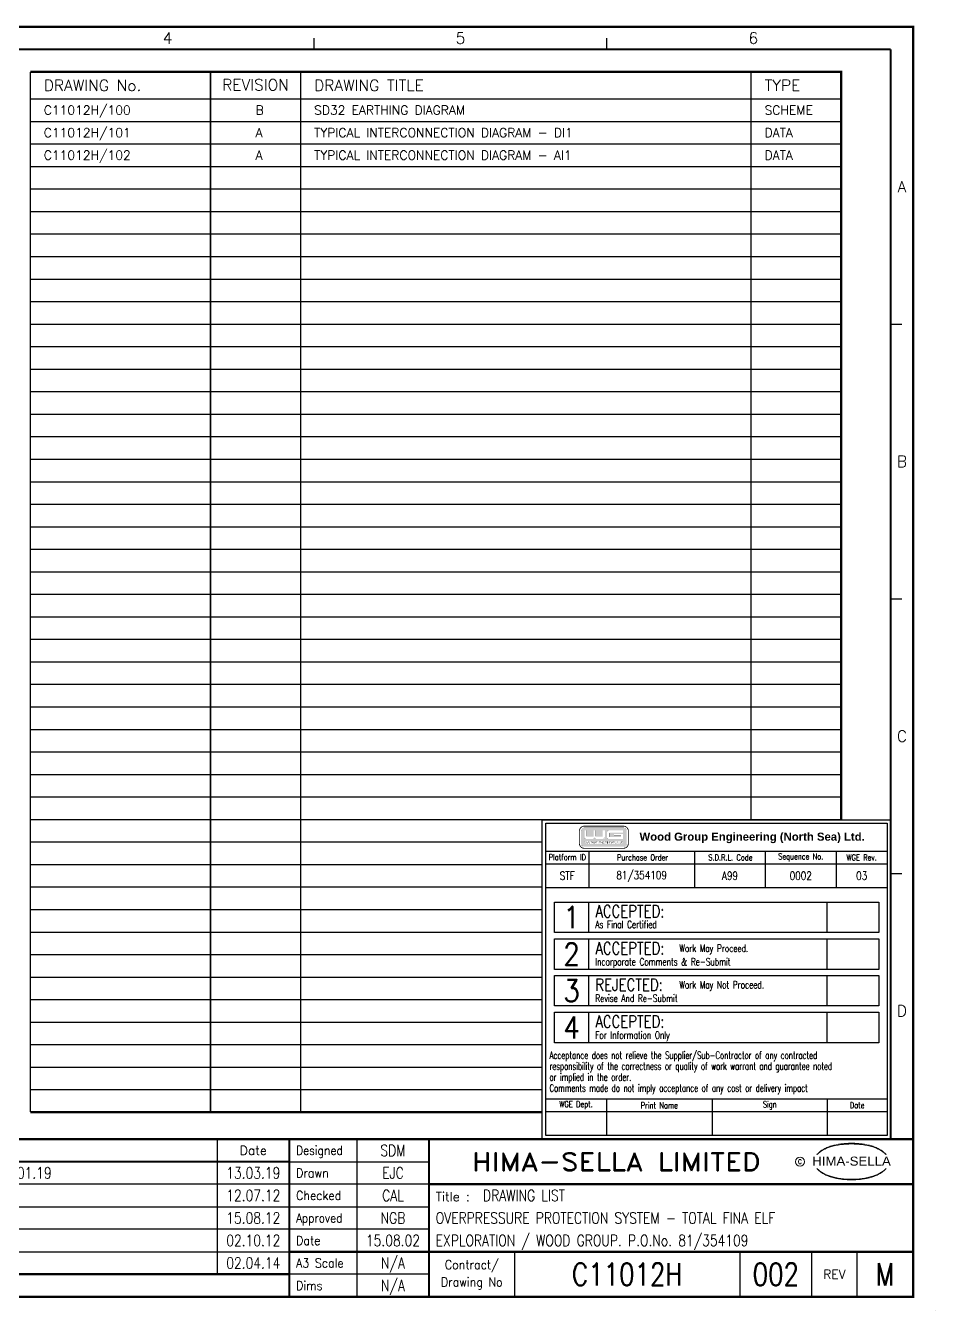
# Model space of a CAD drawing. Extents: x 0 to 414, y 0 to 285.
# Drawn here: x 212 to 413.9, y 0 to 285.2 of the extents above; entities that cross this region are included whole.
import ezdxf
from ezdxf.enums import TextEntityAlignment as Align

# ---------------------------------------------------------------- set-up
doc = ezdxf.new("R2010")
doc.units = 0
doc.header["$MEASUREMENT"] = 0
doc.linetypes.add('CONTINU', pattern=[0])
doc.layers.get('0').update_dxf_attribs({"linetype": 'CONTINUOUS'})
for name, color, linetype in [('COL', 2, 'CONTINU'), ('DWGREPORT', 7, 'CONTINUOUS'), ('ELAC003$', 7, 'CONTINUOUS'), ('LINE', 1, 'CONTINUOUS'), ('ROW', 2, 'CONTINU'), ('RPT', 2, 'CONTINUOUS'), ('TEXT', 2, 'CONTINUOUS'), ('UPS', 2, 'CONTINUOUS')]:
    doc.layers.add(name, color=color, linetype=linetype)
doc.styles.add('ARIAL', font='arial.ttf', dxfattribs={"height": 2.5})
doc.styles.add('REPORT', font='romans.shx', dxfattribs={"height": 3})
doc.styles.add('ROMAND', font='ROMAND')
doc.styles.add('ROMANS', font='romans.shx', dxfattribs={"width": 0.8})
doc.styles.get("Standard").update_dxf_attribs({"font": 'txt.shx', "height": 2.5})

# ---------------------------------------------------------------- blocks, each defined once
blk = doc.blocks.new('HS-A3')
at = {"color": 1}
for p, q in [((276, 280), (276, 282.5)), ((341, 280), (341, 282.5)), ((404, 219), (406.5, 219)), ((404, 158), (406.5, 158)), ((404, 97), (406.5, 97)), ((254.5, 38), (254.5, 8)), ((285.5, 38), (285.5, 3)), ((270.5, 33), (301.5, 33)), ((301.5, 28), (104, 28)), ((104, 23), (301.5, 23)), ((301.5, 18), (104, 18)), ((104, 13), (270.5, 13)), ((320.5, 13), (320.5, 3)), ((370.5, 13), (370.5, 3)), ((386.5, 3), (386.5, 13)), ((396.5, 13), (396.5, 3)), ((301.5, 8), (270.5, 8)), ((413.9, 0), (413.9, 0.025))]:
    blk.add_line(p, q, dxfattribs=at)
at = {"color": 1, "const_width": 0.5}
blk.add_lwpolyline([(16, 3), (409, 3), (409, 285), (16, 285)], close=True, dxfattribs=at)
for points in [[(16, 280), (404, 280)], [(404, 38), (404, 280)], [(409, 38), (16, 38)], [(270.5, 38), (270.5, 3)], [(301.5, 3), (301.5, 38)], [(270.5, 33), (104, 33)], [(409, 28), (301.5, 28)], [(270.5, 13), (409, 13)], [(270.5, 8), (16, 8)]]:
    blk.add_lwpolyline(points, dxfattribs=at)
at = {"color": 3, "lineweight": 13}
blk.add_circle((383.8795, 33), 1, dxfattribs=at)
for centre, radius, start, end in [((395.2419, 21.3644), 15.7280876505632, 89.78050000000002, 93.17380000000001), ((395.3626, 21.3644), 15.7280876505632, 86.8262, 90.2195), ((392.604, 29.3277), 7.240060860401338, 106.0532, 133.5024), ((392.8763, 29.5135), 7.299930143559258, 130.419, 136.057), ((392.1149, 30.6001), 5.98042439466984, 122.244, 131.6154), ((391.752, 31.2819), 5.210443276585328, 111.8206, 122.8668), ((393.7772, 27.1992), 9.760061234438751, 107.5931, 113.9452), ((395.0991, 20.9965), 15.93667133721851, 89.2698, 106.3911), ((394.0978, 26.015), 10.98591244724132, 96.0146, 107.3203), ((395.2933, 18.8099), 18.28175579120328, 92.8917, 97.3734), ((395.5053, 20.9965), 15.93667133721851, 73.6089, 90.73019999999998), ((395.3112, 18.8099), 18.28175579120328, 82.62659999999998, 87.1083), ((396.5067, 26.015), 10.98591244724132, 72.67969999999998, 83.9854), ((396.8272, 27.1992), 9.760061234438751, 66.0548, 72.40689999999998), ((398.0005, 29.3277), 7.240060860401338, 46.4976, 73.94679999999998), ((398.8524, 31.2819), 5.210443276585328, 57.1332, 68.1794), ((398.4895, 30.6001), 5.98042439466984, 48.3846, 57.75600000000001), ((397.7282, 29.5135), 7.299930143559258, 43.943, 49.581), ((392.604, 36.7308), 7.240060860401338, 226.4976, 253.9468), ((392.8763, 36.545), 7.299930143559258, 223.943, 229.581), ((398.0005, 36.7308), 7.240060860401338, 286.0532, 313.5024), ((397.7282, 36.545), 7.299930143559258, 310.419, 316.0570000000001), ((392.1149, 35.4585), 5.98042439466984, 228.3846, 237.756), ((391.752, 34.7766), 5.210443276585328, 237.1332, 248.1794), ((393.7772, 38.8593), 9.760061234438751, 246.0548, 252.4069000000001), ((395.0991, 45.062), 15.93667133721851, 253.6089, 270.7302), ((394.0978, 40.0435), 10.98591244724132, 252.6797, 263.9854), ((395.2933, 47.2486), 18.28175579120328, 262.6266, 267.1083), ((395.2419, 44.6941), 15.7280876505632, 266.8262, 270.2195), ((395.5053, 45.062), 15.93667133721851, 269.2698, 286.3911000000001), ((395.3626, 44.6941), 15.7280876505632, 269.7805, 273.1738), ((395.3112, 47.2486), 18.28175579120328, 272.8917, 277.3734), ((396.5067, 40.0435), 10.98591244724132, 276.0146, 287.3203), ((396.8272, 38.8593), 9.760061234438751, 287.5931, 293.9452), ((398.8524, 34.7766), 5.210443276585328, 291.8206, 302.8668), ((398.4895, 35.4585), 5.98042439466984, 302.2440000000001, 311.6154)]:
    blk.add_arc(centre, radius, start, end, dxfattribs=at)
at = {"color": 2, "style": 'ROMAND'}
for s, p in [('4', (243.5, 282.5)), ('5', (308.5, 282.5)), ('6', (373.5, 282.5)), ('A', (406.5, 249.5)), ('B', (406.5, 188.5)), ('C', (406.5, 127.5)), ('D', (406.5, 66.5))]:
    blk.add_text(s, height=2.5, dxfattribs=at).set_placement(p, align=Align.MIDDLE)
at = {"color": 4, "style": 'ROMAND'}
blk.add_text('Date', height=2, dxfattribs=at).set_placement((262.5, 34.5), align=Align.CENTER)
for s, width, p in [('Designed', 0.87, (272, 34.5)), ('Drawn', 0.9, (272, 29.5)), ('Checked', 0.9, (272, 24.5)), ('Approved', 0.85, (272, 19.5)), ('Date', 0.9, (272, 14.5)), ('A3 Scale', 0.9, (272, 9.5)), ('Dims', 0.9, (272, 4.5))]:
    blk.add_text(s, height=2, dxfattribs=dict(at, width=width)).set_placement(p)
at = {"color": 1, "style": 'ROMAND', "width": 1.15}
blk.add_text('HIMA-SELLA LIMITED', height=4, dxfattribs=at).set_placement((343.0965, 33), align=Align.MIDDLE)
at = {"color": 3, "lineweight": 13, "style": 'ROMANS', "width": 0.8}
blk.add_text('C', height=1, dxfattribs=at).set_placement((383.8436, 32.5), align=Align.CENTER)
at = {"color": 1, "style": 'ARIAL', "width": 1.05}
blk.add_text('HIMA-SELLA', height=2, dxfattribs=at).set_placement((395.3022, 32.1293), align=Align.CENTER)
at = {"color": 4, "style": 'ROMAND'}
blk.add_text('Title :', height=2, dxfattribs=at).set_placement((303, 24.25))
at = {"color": 4, "style": 'ROMAND', "width": 0.9}
for s, p in [('Contract/', (311, 10)), ('Drawing No', (311, 6))]:
    blk.add_text(s, height=2, dxfattribs=at).set_placement(p, align=Align.MIDDLE)
at = {"color": 4, "style": 'ROMAND'}
blk.add_text('REV', height=2, dxfattribs=at).set_placement((391.5, 8), align=Align.MIDDLE)
at = {"layer": 'COL', "style": 'ROMAND', "flags": 9}
for tag, p in [('COL1', (48.5, 282.5)), ('COL2', (113.5, 282.5)), ('COL3', (178.5, 282.5)), ('COL4', (243.5, 282.5)), ('COL5', (308.5, 282.5)), ('COL6', (373.5, 282.5))]:
    blk.add_attdef(tag, p, '', height=2.5, dxfattribs=at)
at = {"layer": 'ROW', "style": 'ROMAND', "flags": 9}
for tag, p in [('ROW1', (406.5, 249.5)), ('ROW2', (406.5, 188.5)), ('ROW3', (406.5, 127.5)), ('ROW4', (406.5, 66.5))]:
    blk.add_attdef(tag, p, '', height=2.5, dxfattribs=at)
at = {"layer": 'UPS', "color": 3, "style": 'ROMANS', "width": 0.8, "flags": 8}
blk.add_attdef('PROJS->NOMPRO', text='', height=1.7, rotation=90, dxfattribs=at).set_placement((13.5, 35), align=Align.MIDDLE_LEFT)
at = {"layer": 'UPS', "style": 'ROMANS', "width": 3.1263, "flags": 8}
blk.add_attdef('PLANOS->MCAN1', text='', height=2.5, rotation=0.0611733494275344, dxfattribs=at).set_placement((155, 31.6443), (254, 31.75), align=Align.FIT)
at = {"layer": 'UPS', "style": 'ROMANS', "width": 0.8, "flags": 8}
for tag, height, p in [('PLANOS->VERIF', 2.5, (293.5, 34.25)), ('PLANOS->CANVI1', 2.5, (109, 29.25)), ('PLANOS->NCAN1', 2.5, (149, 29.25)), ('PLANOS->DCAN1', 2.5, (262.5, 29.25)), ('PLANOS->ORIG', 2.5, (293.5, 29.25)), ('PLANOS->CANVI2', 2.5, (109, 24.25)), ('PLANOS->NCAN2', 2.5, (149, 24.25)), ('PLANOS->DCAN2', 2.5, (262.5, 24.25)), ('PLANOS->HECHF', 2.5, (293.5, 24.25)), ('PLANOS->CANVI3', 2.5, (109, 19.25)), ('PLANOS->NCAN3', 2.5, (149, 19.25)), ('PLANOS->DCAN3', 2.5, (262.5, 19.25)), ('PLANOS->HECHD', 2.5, (293.5, 19.25)), ('PLANOS->CANVI4', 2.5, (109, 14.25)), ('PLANOS->NCAN4', 2.5, (149, 14.25)), ('PLANOS->DCAN4', 2.5, (262.5, 14.25)), ('PLANOS->DATACREA', 2.5, (293.5, 14.25)), ('PLANOS->CANVI5', 2.5, (109, 9.25)), ('PLANOS->NCAN5', 2.5, (149, 9.25)), ('PLANOS->DCAN5', 2.5, (262.5, 9.25)), ('PLANOS->NR1', 2.5, (293.5, 9.25)), ('PROJS->DESCPRO3', 5, (345.5, 5.5)), ('PLANOS->PLANO', 5, (378.5, 5.5)), ('PLANOS->USER', 5, (402.75, 5.5)), ('PLANOS->NR2', 2.5, (293.5, 4.25))]:
    blk.add_attdef(tag, text='', height=height, dxfattribs=at).set_placement(p, align=Align.CENTER)
at = {"layer": 'UPS', "style": 'ROMANS', "flags": 8}
for tag, width, p, p2 in [('PLANOS->MCAN2', 3.0574, (155, 26.75), (254, 26.75)), ('PLANOS->MCAN3', 3.0574, (155, 21.75), (254, 21.75)), ('PLANOS->MCAN4', 3.0462, (155, 16.75), (254, 16.75)), ('PLANOS->MCAN5', 3.0574, (155, 11.75), (254, 11.75))]:
    blk.add_attdef(tag, text='', height=2.5, dxfattribs=dict(at, width=width)).set_placement(p, p2, align=Align.FIT)
at = {"layer": 'UPS', "style": 'ROMANS', "width": 0.8, "flags": 8}
blk.add_attdef('PLANOS->DENOM', (313.5, 24.25), '', height=2.5, dxfattribs=at)
at = {"layer": 'UPS', "color": 4, "style": 'ROMANS', "width": 0.8, "flags": 8}
for tag, p in [('PROJS->DESCPRO1', (303, 19.25)), ('PROJS->DESCPRO2', (303, 14.25))]:
    blk.add_attdef(tag, p, '', height=2.5, dxfattribs=at)
at = {"layer": 'UPS', "color": 3, "style": 'ROMANS', "width": 0.8, "flags": 8}
blk.add_attdef('PLANOS->PROTOTIPO', text='', height=1.7, dxfattribs=at).set_placement((39.5, 5.5), align=Align.MIDDLE_LEFT)
at = {"layer": 'UPS', "style": 'ROMANS', "width": 0.8, "flags": 8}
blk.add_attdef('PLANOS->OBS4', text='', height=2.5, dxfattribs=at).set_placement((107, 5.5), align=Align.MIDDLE_LEFT)

msp = doc.modelspace()

# ---------------------------------------------------------------- hatches: boundary and pattern name
at = {"linetype": 'Continuous'}
h = msp.add_hatch(color=1, dxfattribs=at)
edge = h.paths.add_edge_path(flags=16)
edge.add_line((341.6260763210855, 106.0572601597699), (344.5758063210853, 106.0572601597699))
edge.add_line((344.5758063210853, 106.0572601597699), (344.5758063210853, 106.5575101597695))
edge.add_line((344.5758063210853, 106.5575101597695), (341.3698163210855, 106.5575101597695))
edge.add_arc((341.3698247754268, 106.1923517054278), 0.365158454439969, 90.00132654225952, 179.9986734577404)
edge.add_line((341.0046663210855, 106.1923601597695), (341.0046663210855, 105.02480015977))
edge.add_arc((341.3698197751965, 105.024813614112), 0.365153454358445, 180.0021111042776, 269.9994580197556)
edge.add_line((341.3698163210855, 104.6596601597699), (344.5758063210853, 104.6596601597699))
edge.add_line((344.5758063210853, 104.6596601597699), (344.5758063210853, 105.7651401597694))
edge.add_line((344.5758063210853, 105.7651401597694), (342.5711463210855, 105.7651401597694))
edge.add_line((342.5711463210855, 105.7651401597694), (342.5711463210855, 105.4365101597696))
edge.add_line((342.5711463210855, 105.43651015977), (344.1084163210855, 105.43651015977))
edge.add_line((344.1084163210855, 105.43651015977), (344.1084163210855, 105.1224801597697))
edge.add_line((344.1084163210855, 105.1224801597693), (341.6260763210851, 105.1224801597693))
edge.add_arc((341.6260792800476, 105.2502831187315), 0.127802958996096, 180.0013265422535, 269.9986734577261, ccw=False)
edge.add_line((341.4982763210854, 105.2502801597698), (341.4982763210854, 105.9294601597698))
edge.add_arc((341.6260792800476, 105.9294572008079), 0.127802958996119, 90.00132654227377, 179.9986734577465, ccw=False)
edge = h.paths.add_edge_path(flags=16)
edge.add_arc((342.6638809845352, 103.9697548760085), 0.229358143489629, 359.7165362622, 449.7138831776751)
edge.add_line((342.6650263210857, 104.1991101597699), (342.2500163210853, 104.1991101597699))
edge.add_arc((342.2511566576354, 103.969749875777), 0.229363118745536, 90.28486158141148, 180.2822084968908)
edge.add_line((342.0217963210855, 103.9686201597699), (342.0217963210855, 103.7632301597698))
edge.add_arc((342.2511616578673, 103.7620954437627), 0.229368143597591, 179.7165486787224, 269.7138955942124)
edge.add_line((342.2500163210853, 103.5327301597696), (342.6650263210857, 103.5327301597696))
edge.add_arc((342.663875984304, 103.7620904435307), 0.229363168450698, 270.2873596461594, 360.284706561639)
edge.add_line((342.8932363210857, 103.7632301597698), (342.8932363210857, 103.9686201597699))
edge = h.paths.add_edge_path(flags=0)
edge.add_arc((344.2790663210852, 103.9515051597696), 0.081015000000002, -90, 90, ccw=False)
edge.add_line((344.2790663210852, 103.8704901597699), (344.0715663210851, 103.8704901597699))
edge.add_arc((344.0715663210851, 103.9515051597696), 0.081015000000002, 90, 270, ccw=False)
edge.add_line((344.0715663210851, 104.0325201597699), (344.2790663210852, 104.0325201597699))
edge = h.paths.add_edge_path(flags=16)
edge.add_line((344.0207763210853, 103.5327301597696), (344.0207763210853, 103.6897501597699))
edge.add_line((344.0207763210853, 103.6897501597699), (344.2947863210856, 103.6897501597699))
edge.add_arc((344.2947863210856, 103.9444301597698), 0.254680000000008, 270, 450)
edge.add_line((344.2947863210856, 104.1991101597699), (343.8276263210855, 104.1991101597699))
edge.add_line((343.8276263210855, 104.1991101597699), (343.8276263210855, 103.5327301597694))
edge.add_line((343.8276263210855, 103.5327301597696), (344.0207763210853, 103.5327301597696))
edge = h.paths.add_edge_path(flags=16)
edge.add_line((343.4361263210853, 103.6993301597699), (343.2814463210853, 103.6993301597699))
edge.add_arc((343.2820189894762, 103.8140128017662), 0.1146840717988, 179.7165486787283, 269.71389559420106, ccw=False)
edge.add_line((343.1673363210858, 103.8145801597698), (343.1673363210858, 104.1991101597699))
edge.add_line((343.1673363210858, 104.1991101597699), (342.9494763210856, 104.1991101597699))
edge.add_line((342.9494763210856, 104.1991101597699), (342.9494763210856, 103.7632301597698))
edge.add_arc((343.1788366578671, 103.7620904435307), 0.229363168450693, 179.7152934383665, 269.7126403538517)
edge.add_line((343.1776863210848, 103.5327301597696), (343.5398763210853, 103.5327301597696))
edge.add_arc((343.5387309843034, 103.7620954437627), 0.229368143597644, 270.2861044057759, 360.2834513212661)
edge.add_line((343.7680963210855, 103.7632301597698), (343.7680963210855, 104.1991101597699))
edge.add_line((343.7680963210855, 104.1991101597699), (343.5502363210857, 104.1991101597699))
edge.add_line((343.5502363210857, 104.1991101597699), (343.5502363210857, 103.8145801597698))
edge.add_arc((343.4355536526945, 103.8140128017662), 0.114684071798818, -89.71389559422369, 0.283451321260884, ccw=False)
edge = h.paths.add_edge_path(flags=0)
edge.add_arc((342.5606936526945, 103.9178375177735), 0.114684071798818, 359.716548678728, 449.7138955942008)
edge.add_line((342.5612663210857, 104.0325201597699), (342.3537663210855, 104.0325201597699))
edge.add_arc((342.3543389894762, 103.9178375177735), 0.114684071798822, 90.28610440577614, 180.2834513212601)
edge.add_line((342.2396563210854, 103.9172701597699), (342.2396563210854, 103.8145801597698))
edge.add_arc((342.3543389894762, 103.8140128017662), 0.114684071798818, 179.7165486787396, 269.7138955942238)
edge.add_line((342.3537663210855, 103.6993301597699), (342.5612663210857, 103.6993301597699))
edge.add_arc((342.5606936526945, 103.8140128017662), 0.1146840717988, 270.2861044057988, 360.2834513212716)
edge.add_line((342.6753763210855, 103.8145801597698), (342.6753763210855, 103.9172701597697))
edge = h.paths.add_edge_path(flags=0)
edge.add_arc((338.7043586526946, 103.9178425180049), 0.114679096706921, 359.7140381435265, 449.7113850590014)
edge.add_line((338.7049363210854, 104.0325201597699), (338.4974263210855, 104.0325201597699))
edge.add_arc((338.4979989894762, 103.9178375177735), 0.114684071798822, 90.28610440577614, 180.2834513212601)
edge.add_line((338.3833163210855, 103.9172701597699), (338.3833163210855, 103.8145801597698))
edge.add_arc((338.4979989894762, 103.8140128017662), 0.114684071798818, 179.7165486787396, 269.7138955942238)
edge.add_line((338.4974263210855, 103.6993301597699), (338.7049363210854, 103.6993301597699))
edge.add_arc((338.7043586526946, 103.8140078015347), 0.114679096706899, 270.2886149409979, 360.2859618564731)
edge.add_line((338.8190363210853, 103.8145801597698), (338.8190363210853, 103.9172701597697))
edge = h.paths.add_edge_path(flags=16)
edge.add_arc((338.8075459845351, 103.969749875777), 0.229363118745524, 359.7177915031089, 449.7151384185998)
edge.add_line((338.8086863210854, 104.1991101597699), (338.3936763210855, 104.1991101597699))
edge.add_arc((338.3948166576352, 103.969749875777), 0.229363118745536, 90.28486158141148, 180.2822084968908)
edge.add_line((338.1654563210853, 103.9686201597699), (338.1654563210853, 103.7632301597698))
edge.add_arc((338.3948216578672, 103.7620954437627), 0.229368143597591, 179.7165486787224, 269.7138955942124)
edge.add_line((338.3936763210855, 103.5327301597696), (338.8086863210854, 103.5327301597696))
edge.add_arc((338.807540984304, 103.7620954437627), 0.229368143597644, 270.2861044057759, 360.2834513212661)
edge.add_line((339.0369063210854, 103.7632301597698), (339.0369063210854, 103.9686201597699))
edge = h.paths.add_edge_path(flags=0)
edge.add_arc((337.7642936526942, 103.9178375177735), 0.114684071798818, 359.716548678728, 449.7138955942008)
edge.add_line((337.7648663210853, 104.0325201597699), (337.5573663210857, 104.0325201597699))
edge.add_arc((337.5579389894765, 103.9178375177735), 0.114684071798822, 90.28610440577614, 180.2834513212601)
edge.add_line((337.4432563210857, 103.9172701597699), (337.4432563210857, 103.8145801597698))
edge.add_arc((337.5579389894765, 103.8140128017662), 0.114684071798818, 179.7165486787396, 269.7138955942238)
edge.add_line((337.5573663210857, 103.6993301597699), (337.7648663210853, 103.6993301597699))
edge.add_arc((337.7642936526942, 103.8140128017662), 0.1146840717988, 270.2861044057988, 360.2834513212716)
edge.add_line((337.8789763210854, 103.8145801597698), (337.8789763210854, 103.9172701597697))
h.paths.add_polyline_path([(337.2363463210855, 104.1986601597699), (337.0245663210853, 103.5340901597699), (336.8127763210853, 103.5340901597699), (336.6521163210858, 103.9540101597697), (336.4914463210855, 103.5340901597699), (336.2796663210855, 103.5340901597699), (336.0678763210851, 104.1986601597699), (336.2650563210855, 104.1986601597699), (336.3965063210855, 103.7714401597694), (336.5644763210855, 104.1950101597695), (336.7397463210854, 104.1950101597695), (336.9077163210853, 103.7714401597694), (337.0464663210857, 104.1986601597699)], flags=16)
edge = h.paths.add_edge_path(flags=16)
edge.add_arc((337.8674759845356, 103.969749875777), 0.229363118745524, 359.7177915031089, 449.7151384185998)
edge.add_line((337.8686163210858, 104.1991101597699), (337.4536063210857, 104.1991101597699))
edge.add_arc((337.4547516576354, 103.9697548760085), 0.229358143489615, 90.28611682232473, 180.2834637377995)
edge.add_line((337.2253963210855, 103.9686201597699), (337.2253963210855, 103.7632301597698))
edge.add_arc((337.4547566578676, 103.7620904435307), 0.229363168450693, 179.715293438361, 269.7126403538405)
edge.add_line((337.4536063210853, 103.5327301597696), (337.8686163210858, 103.5327301597696))
edge.add_arc((337.8674709843036, 103.7620954437627), 0.229368143597644, 270.2861044057759, 360.2834513212661)
edge.add_line((338.0968363210853, 103.7632301597698), (338.0968363210853, 103.9686201597699))
edge = h.paths.add_edge_path(flags=0)
edge.add_arc((339.6114936526945, 103.8140128017662), 0.114684071798822, 270.2861044057759, 360.2834513212602)
edge.add_line((339.7261763210857, 103.8145801597698), (339.7261763210857, 103.9172701597697))
edge.add_arc((339.6114936526945, 103.9178375177735), 0.114684071798818, 359.7165486787391, 449.7138955942237)
edge.add_line((339.6120663210855, 104.0325201597699), (339.2694963210856, 104.0325201597699))
edge.add_line((339.2694963210856, 104.0325201597699), (339.2694963210856, 103.6993301597699))
edge.add_line((339.2694963210856, 103.6993301597699), (339.6120663210855, 103.6993301597699))
edge = h.paths.add_edge_path(flags=16)
edge.add_arc((339.7146759845351, 103.969749875777), 0.229363118745524, 359.7177915031089, 449.7151384185885)
edge.add_line((339.7158163210855, 104.1991101597699), (339.0815763210853, 104.1991101597699))
edge.add_line((339.0815763210853, 104.1991101597699), (339.0815763210853, 103.5327301597694))
edge.add_line((339.0815763210853, 103.5327301597696), (339.7158163210855, 103.5327301597696))
edge.add_arc((339.7146709843037, 103.7620954437627), 0.229368143597599, 270.2861044057876, 360.2834513212775)
edge.add_line((339.9440363210857, 103.7632301597698), (339.9440363210857, 103.9686201597699))
edge = h.paths.add_edge_path(flags=16)
edge.add_arc((340.8800053171684, 103.9891591558525), 0.043361003928592, 0.001326542279929, 89.99867345775013)
edge.add_line((340.8800063210857, 104.0325201597699), (340.6157763210853, 104.0325201597699))
edge.add_arc((340.6163489894765, 103.9178375177735), 0.1146840717988, 90.28610440579894, 180.2834513212717)
edge.add_line((340.5016663210851, 103.9172701597699), (340.5016663210851, 103.8145801597698))
edge.add_arc((340.6163489894765, 103.8140128017662), 0.114684071798818, 179.716548678728, 269.7138955942011)
edge.add_line((340.6157763210853, 103.6993301597699), (340.8800063210857, 103.6993301597699))
edge.add_arc((340.8800063210857, 103.7426851597697), 0.043354999999997, 270, 450)
edge.add_line((340.8800063210857, 103.7860401597697), (340.7047363210855, 103.7860401597697))
edge.add_line((340.7047363210855, 103.7860401597697), (340.7047363210855, 103.9028901597699))
edge.add_line((340.7047363210855, 103.9028901597699), (341.1283063210857, 103.9028901597699))
edge.add_line((341.1283063210857, 103.9028901597699), (341.1283063210857, 103.7632301597698))
edge.add_arc((340.8989409843038, 103.7620954437627), 0.229368143597591, -89.71389559422369, 0.2834513212663978, ccw=False)
edge.add_line((340.9000863210857, 103.5327301597696), (340.5120263210855, 103.5327301597696))
edge.add_arc((340.513171657867, 103.7620954437627), 0.229368143597645, 179.7165486787342, 269.71389559421254, ccw=False)
edge.add_line((340.2838063210855, 103.7632301597698), (340.2838063210855, 103.9686201597699))
edge.add_arc((340.5131666576351, 103.969749875777), 0.2293631187455689, 90.28486158141158, 180.2822084968909, ccw=False)
edge.add_line((340.5120263210855, 104.1991101597699), (340.9000863210857, 104.1991101597699))
edge.add_arc((340.8989459845357, 103.969749875777), 0.229363118745536, -0.28220849689091665, 89.71513841859979, ccw=False)
edge.add_line((341.1283063210857, 103.9686201597699), (341.1283063210857, 103.9540101597698))
edge.add_line((341.1283063210857, 103.9540101597697), (340.9233663210857, 103.9540101597697))
edge.add_line((340.9233663210857, 103.9540101597697), (340.9233663210857, 103.9891601597698))
edge = h.paths.add_edge_path(flags=0)
edge.add_line((341.4480963210857, 104.0325201597699), (341.6556063210855, 104.0325201597699))
edge.add_arc((341.6556063210855, 103.9515051597696), 0.081015000000002, -90, 90, ccw=False)
edge.add_line((341.6556063210855, 103.8704901597699), (341.4480963210857, 103.8704901597699))
edge.add_arc((341.4480963210857, 103.9515051597696), 0.081015000000002, 90, 270, ccw=False)
edge = h.paths.add_edge_path(flags=16)
edge.add_line((341.7682263210855, 103.5327301597696), (341.9260063210855, 103.5327301597696))
edge.add_line((341.9260063210855, 103.5327301597696), (341.9260063210855, 103.6897501597699))
edge.add_arc((341.8449910237735, 103.6897495929955), 0.081015297313825, 0.000400835020838, 81.62120499931345)
edge.add_arc((341.6712927202084, 103.9444493875055), 0.254713601602722, 316.7426492714064, 359.9956748752612)
edge.add_arc((341.6713154244628, 103.9444192629153), 0.254690896855942, 0.002451378422247, 89.99979829390925)
edge.add_line((341.6713163210855, 104.1991101597699), (341.2041663210857, 104.1991101597699))
edge.add_line((341.2041663210855, 104.1991101597699), (341.2041663210855, 103.5327301597694))
edge.add_line((341.2041663210855, 103.5327301597696), (341.3973163210854, 103.5327301597696))
edge.add_line((341.3973163210854, 103.5327301597696), (341.3973163210854, 103.6897501597699))
edge.add_line((341.3973163210854, 103.6897501597699), (341.6872163210853, 103.6897501597699))
edge.add_arc((341.6872094452238, 103.6087332841399), 0.081016875921669, -0.0022095794171832495, 89.99513733605761, ccw=False)
edge.add_line((341.7682263210855, 103.6087301597697), (341.7682263210855, 103.5327301597696))
edge = h.paths.add_edge_path()
edge.add_line((345.4033163210856, 106.4078001597698), (345.4033163210856, 103.6838001597699))
edge.add_arc((344.6730094126331, 103.6838170682224), 0.730306908648449, 270.00132654226104, 359.9986734577408, ccw=False)
edge.add_line((344.6730263210848, 102.9535101597697), (335.9802463210851, 102.9535101597697))
edge.add_arc((335.9802582295384, 103.6838220684539), 0.7303119087812779, 180.0017188205811, 269.99906573606233, ccw=False)
edge.add_line((335.2499463210855, 103.6838001597699), (335.2499463210855, 106.4078001597698))
edge.add_arc((335.9802582295384, 106.4077782510858), 0.730311908781297, 90.00093426393778, 179.998281179419, ccw=False)
edge.add_line((335.9802463210854, 107.1380901597698), (344.6730263210848, 107.1380901597698))
edge.add_arc((344.6730094126331, 106.4077832513171), 0.730306908648426, 0.0013265422592780851, 89.99867345773902, ccw=False)
edge = h.paths.add_edge_path(flags=16)
edge.add_line((336.0532663210855, 106.5575101597695), (336.5423863210854, 106.5575101597695))
edge.add_line((336.5423863210854, 106.5575101597695), (336.5423863210854, 105.2794901597698))
edge.add_arc((336.6701892800475, 105.2794931187314), 0.127802958996119, 180.0013265422535, 269.9986734577261)
edge.add_line((336.6701863210853, 105.1516901597695), (337.9292963210855, 105.1516901597695))
edge.add_arc((337.9292983621231, 105.2794981189634), 0.127807959209685, 269.9990850110503, 359.9964319265211)
edge.add_line((338.0571063210854, 105.2794901597698), (338.0571063210854, 106.5575101597695))
edge.add_line((338.0571063210854, 106.5575101597695), (338.5462163210853, 106.5575101597695))
edge.add_line((338.5462163210853, 106.5575101597695), (338.5462163210853, 105.2794901597698))
edge.add_arc((338.6740192800473, 105.2794931187314), 0.127802958996119, 180.0013265422637, 269.9986734577465)
edge.add_line((338.6740163210855, 105.1516901597695), (339.9331363210851, 105.1516901597695))
edge.add_arc((339.9331333621235, 105.2794931187314), 0.127802958996119, 270.0013265422535, 359.9986734577362)
edge.add_line((340.0609363210855, 105.2794901597698), (340.0609363210855, 106.5575101597695))
edge.add_line((340.0609363210855, 106.5575101597695), (340.5500463210858, 106.5575101597695))
edge.add_line((340.5500463210858, 106.5575101597695), (340.5500463210858, 105.0248001597696))
edge.add_arc((340.1848978669748, 105.0248086138804), 0.3651484542084339, 270.0013265422625, 359.9986734577447, ccw=False)
edge.add_line((340.1849063210852, 104.6596601597699), (338.6668063210853, 104.6596601597699))
edge.add_arc((338.6668097751961, 105.024813614112), 0.365153454358449, 180.0021111042778, 269.9994580197557, ccw=False)
edge.add_arc((337.9365078669743, 105.0248086138804), 0.3651484542084339, 270.0013265422625, 359.9986734577447, ccw=False)
edge.add_line((337.9365163210855, 104.6596601597699), (336.4184163210857, 104.6596601597699))
edge.add_arc((336.4184197751966, 105.024813614112), 0.365153454358449, 180.0021111042778, 269.9994580197557, ccw=False)
edge.add_line((336.0532663210855, 105.02480015977), (336.0532663210855, 106.5575101597695))

# ---------------------------------------------------------------- linework, layer by layer
for p, q in [((213, 264), (393, 264)), ((213, 259), (393, 259)), ((213, 254), (393, 254)), ((213, 249), (393, 249)), ((213, 244), (393, 244)), ((213, 239), (393, 239)), ((213, 234), (393, 234)), ((213, 229), (393, 229)), ((213, 224), (393, 224)), ((213, 219), (393, 219)), ((213, 214), (393, 214)), ((213, 209), (393, 209)), ((213, 204), (393, 204)), ((213, 199), (393, 199)), ((213, 194), (393, 194)), ((213, 189), (393, 189)), ((213, 184), (393, 184)), ((213, 179), (393, 179)), ((213, 174), (393, 174)), ((213, 169), (393, 169)), ((213, 164), (393, 164)), ((213, 159), (393, 159)), ((213, 154), (393, 154)), ((213, 149), (393, 149)), ((213, 144), (393, 144)), ((213, 139), (393, 139)), ((213, 134), (393, 134)), ((213, 129), (393, 129)), ((213, 124), (393, 124)), ((213, 119), (393, 119)), ((213, 114), (393, 114)), ((213, 109), (393, 109)), ((213, 104), (326.6546, 104)), ((213, 99), (326.6546, 99)), ((213, 94), (326.6546, 94)), ((213, 89), (326.6546, 89)), ((213, 84), (326.6546, 84)), ((213, 79), (326.6546, 79)), ((213, 74), (326.6546, 74)), ((213, 69), (326.6546, 69)), ((213, 64), (326.6546, 64)), ((213, 59), (326.6546, 59)), ((213, 54), (326.6546, 54)), ((213, 49), (326.6546, 49))]:
    msp.add_line(p, q)
for points, const_width in [([(213, 275), (393, 275), (393, 108.9322)], 0.5), ([(213, 275), (213, 44)], 0.3), ([(253, 275), (253, 44)], 0.3), ([(273, 275), (273, 44)], 0.3), ([(373, 275), (373, 108.9322)], 0.3), ([(326.6546, 44), (213, 44)], 0.5)]:
    msp.add_lwpolyline(points, dxfattribs=dict(const_width=const_width))
msp.add_lwpolyline([(213, 269, 0.3, 0.3, 0), (393, 269, 0.5, 0.5, 0)], format="xyseb")
at = {"layer": 'ELAC003$', "color": 3, "linetype": 'Continuous'}
for p, q in [((327.4519, 101.9558), (403.2026, 101.9558)), ((336.9539, 101.9558), (336.9539, 93.8498)), ((360.4766, 101.9558), (360.4766, 93.8498)), ((376.1584, 101.9558), (376.1584, 93.8498)), ((391.9064, 101.9558), (391.9064, 93.8498)), ((327.4519, 99.16520000000001), (403.2026, 99.16520000000001)), ((327.4519, 93.8498), (403.2026, 93.8498)), ((336.9539, 83.8704), (336.9539, 90.6474)), ((389.8464, 90.6474), (389.8464, 83.8704)), ((336.9539, 75.69799999999998), (336.9539, 82.4752)), ((389.8464, 82.4752), (389.8464, 75.69799999999998)), ((336.9539, 67.5923), (336.9539, 74.36929999999998)), ((389.8464, 74.36929999999998), (389.8464, 67.5923)), ((336.9539, 59.4199), (336.9539, 66.1969)), ((389.8464, 66.1969), (389.8464, 59.4199)), ((327.4519, 46.9696), (403.2026, 46.9696)), ((340.8744, 46.9696), (340.8744, 38.7972)), ((364.397, 46.9696), (364.397, 38.7972)), ((389.913, 46.9696), (389.913, 38.7972)), ((327.4519, 44.1126), (403.2026, 44.1126))]:
    msp.add_line(p, q, dxfattribs=at)
for points in [[(326.6546, 108.9322), (404, 108.9322), (404, 38), (326.6546, 38)], [(327.4519, 108.1348), (403.2026, 108.1348), (403.2026, 38.7972), (327.4519, 38.7972)], [(329.3789, 90.6474), (401.3419, 90.6474), (401.3419, 83.8704), (329.3789, 83.8704)], [(329.3789, 82.4752), (401.3419, 82.4752), (401.3419, 75.69799999999998), (329.3789, 75.69799999999998)], [(329.3789, 74.36929999999998), (401.3419, 74.36929999999998), (401.3419, 67.5923), (329.3789, 67.5923)], [(329.3789, 66.1969), (401.3419, 66.1969), (401.3419, 59.4199), (329.3789, 59.4199)]]:
    msp.add_lwpolyline(points, close=True, dxfattribs=at)
at = {"layer": 'LINE', "linetype": 'Continuous', "flags": 128}
for points, const_width in [([(345.7685, 106.4078), (345.7685, 103.6838, -0.4142), (344.6731, 102.5884), (335.9803, 102.5884, -0.4142), (334.8849, 103.6838), (334.8849, 106.4078, -0.4142), (335.9803, 107.5032), (344.6731, 107.5032, -0.4142)], 0.1826), ([(345.4034, 106.4078), (345.4034, 103.6838, -0.4142), (344.6731, 102.9535), (335.9803, 102.9535, -0.4142), (335.25, 103.6838), (335.25, 106.4078, -0.4142), (335.9803, 107.1381), (344.6731, 107.1381, -0.4142)], 0.0183), ([(341.6261, 106.0573), (344.5759, 106.0573), (344.5759, 106.5575), (341.3699, 106.5575, 0.4142), (341.0047, 106.1924), (341.0047, 105.0248, 0.4142), (341.3699, 104.6597), (344.5759, 104.6597), (344.5759, 105.7651), (342.5712, 105.7651), (342.5712, 105.4365), (344.1085, 105.4365), (344.1085, 105.1225), (341.6261, 105.1225, -0.4142), (341.4983, 105.2503), (341.4983, 105.9295, -0.4142)], 0.0183), ([(338.0969, 103.9686, 0.4142), (337.8687, 104.1991), (337.4537000000001, 104.1991, 0.4142), (337.2255, 103.9686), (337.2255, 103.7632, 0.4142), (337.4537000000001, 103.5327), (337.8687, 103.5327, 0.4142), (338.0969, 103.7632)], 0.0183), ([(337.879, 103.9173, 0.4142), (337.7649, 104.0325), (337.5574, 104.0325, 0.4142), (337.4433, 103.9173), (337.4433, 103.8146, 0.4142), (337.5574, 103.6993), (337.7649, 103.6993, 0.4142), (337.879, 103.8146)], 0.0183), ([(339.037, 103.9686, 0.4142), (338.8088, 104.1991), (338.3937, 104.1991, 0.4142), (338.1655, 103.9686), (338.1655, 103.7632, 0.4142), (338.3937, 103.5327), (338.8088, 103.5327, 0.4142), (339.037, 103.7632)], 0.0183), ([(338.8191, 103.9173, 0.4142), (338.705, 104.0325), (338.4975, 104.0325, 0.4142), (338.3834, 103.9173), (338.3834, 103.8146, 0.4142), (338.4975, 103.6993), (338.705, 103.6993, 0.4142), (338.8191, 103.8146)], 0.0183), ([(339.9441, 103.9686, 0.4142), (339.7159, 104.1991), (339.0816, 104.1991), (339.0816, 103.5327), (339.7159, 103.5327, 0.4142), (339.9441, 103.7632)], 0.0183), ([(339.6121, 103.6993, 0.4142), (339.7262, 103.8146), (339.7262, 103.9173, 0.4142), (339.6121, 104.0325), (339.2696000000001, 104.0325), (339.2696000000001, 103.6993)], 0.0183), ([(340.9234, 103.9892, 0.4142), (340.8801000000001, 104.0325), (340.6158, 104.0325, 0.4142), (340.5017000000001, 103.9173), (340.5017000000001, 103.8146, 0.4142), (340.6158, 103.6993), (340.8801000000001, 103.6993, 1), (340.8801000000001, 103.786), (340.7048, 103.786), (340.7048, 103.9029), (341.1284, 103.9029), (341.1284, 103.7632, -0.4142), (340.9002, 103.5327), (340.5121, 103.5327, -0.4142), (340.2839, 103.7632), (340.2839, 103.9686, -0.4142), (340.5121, 104.1991), (340.9002, 104.1991, -0.4142), (341.1284, 103.9686), (341.1284, 103.954), (340.9234, 103.954)], 0.0183), ([(341.7683, 103.5327), (341.9261, 103.5327), (341.9261, 103.6898, 0.372), (341.8569, 103.7699, 0.191), (341.9261, 103.9444, 0.4142), (341.6714, 104.1991), (341.2042, 104.1991), (341.2042, 103.5327), (341.3974, 103.5327), (341.3974, 103.6898), (341.6873, 103.6898, -0.4142), (341.7683, 103.6087)], 0.0183), ([(341.4482, 104.0325), (341.6557, 104.0325, -1), (341.6557, 103.8705), (341.4482, 103.8705, -1)], 0.0183), ([(342.8933, 103.9686, 0.4142), (342.6651, 104.1991), (342.2501, 104.1991, 0.4142), (342.0219, 103.9686), (342.0219, 103.7632, 0.4142), (342.2501, 103.5327), (342.6651, 103.5327, 0.4142), (342.8933, 103.7632)], 0.0183), ([(342.6754, 103.9173, 0.4142), (342.5613, 104.0325), (342.3538, 104.0325, 0.4142), (342.2397000000001, 103.9173), (342.2397000000001, 103.8146, 0.4142), (342.3538, 103.6993), (342.5613, 103.6993, 0.4142), (342.6754, 103.8146)], 0.0183), ([(343.4362, 103.6993), (343.2815, 103.6993, -0.4142), (343.1674, 103.8146), (343.1674, 104.1991), (342.9495, 104.1991), (342.9495, 103.7632, 0.4142), (343.1778, 103.5327), (343.5399, 103.5327, 0.4142), (343.7682, 103.7632), (343.7682, 104.1991), (343.5503, 104.1991), (343.5503, 103.8146, -0.4142)], 0.0183), ([(344.0208, 103.5327), (344.0208, 103.6898), (344.2949, 103.6898, 1), (344.2949, 104.1991), (343.8277, 104.1991), (343.8277, 103.5327)], 0.0183), ([(344.2791000000001, 104.0325, -1), (344.2791000000001, 103.8705), (344.0716, 103.8705, -1), (344.0716, 104.0325)], 0.0183)]:
    msp.add_lwpolyline(points, format="xyb", close=True, dxfattribs=dict(at, const_width=const_width))
at = {"layer": 'LINE', "linetype": 'Continuous', "const_width": 0.0183, "flags": 128}
msp.add_lwpolyline([(336.0533, 105.0239), (336.0533, 106.5575), (336.5425, 106.5575), (336.5425, 105.2795, 0.4142), (336.6703, 105.1517), (337.9294, 105.1517, 0.4142), (338.0572, 105.2795), (338.0572, 106.5575), (338.5463, 106.5575), (338.5463, 105.2795, 0.4142), (338.6741, 105.1517), (339.9332, 105.1517, 0.4142), (340.061, 105.2795), (340.061, 106.5575), (340.5501, 106.5575), (340.5501, 105.0248, -0.4142), (340.185, 104.6597), (338.6669, 104.6597, -0.4142), (338.3017, 105.0248, -0.4142), (337.9366, 104.6597), (336.4185, 104.6597, -0.4142), (336.0533, 105.0248), (336.0533, 106.5575)], format="xyb", dxfattribs=at)
msp.add_lwpolyline([(337.2364, 104.1987), (337.0246, 103.5341), (336.8128, 103.5341), (336.6522, 103.954), (336.4915, 103.5341), (336.2797, 103.5341), (336.0679, 104.1987), (336.2651, 104.1987), (336.3966, 103.7714), (336.5645, 104.195), (336.7398, 104.195), (336.9078, 103.7714), (337.0465, 104.1987)], close=True, dxfattribs=at)

# ---------------------------------------------------------------- block references
ref = msp.add_blockref('HS-A3', (0, 0))
ref.add_attrib('PROJS->DESCPRO3', 'C11012H', dxfattribs={"layer": 'UPS', "height": 5, "style": 'ROMANS', "width": 0.8, "flags": 8}).set_placement((345.5, 5.5), align=Align.CENTER)
ref.add_attrib('PLANOS->DATACREA', '15.08.02', dxfattribs={"layer": 'UPS', "height": 2.5, "style": 'ROMANS', "width": 0.8, "flags": 8}).set_placement((293.5, 14.25), align=Align.CENTER)
ref.add_attrib('PLANOS->DCAN5', '02.04.14', dxfattribs={"layer": 'UPS', "height": 2.5, "style": 'ROMANS', "width": 0.8, "flags": 8}).set_placement((262.5, 9.25), align=Align.CENTER)
ref.add_attrib('PLANOS->DCAN2', '12.07.12', dxfattribs={"layer": 'UPS', "height": 2.5, "style": 'ROMANS', "width": 0.8, "flags": 8}).set_placement((262.5, 24.25), align=Align.CENTER)
ref.add_attrib('PLANOS->DCAN3', '15.08.12', dxfattribs={"layer": 'UPS', "height": 2.5, "style": 'ROMANS', "width": 0.8, "flags": 8}).set_placement((262.5, 19.25), align=Align.CENTER)
ref.add_attrib('PLANOS->DCAN4', '02.10.12', dxfattribs={"layer": 'UPS', "height": 2.5, "style": 'ROMANS', "width": 0.8, "flags": 8}).set_placement((262.5, 14.25), align=Align.CENTER)
ref.add_attrib('PLANOS->DCAN1', '13.03.19', dxfattribs={"layer": 'UPS', "height": 2.5, "style": 'ROMANS', "width": 0.8, "flags": 8}).set_placement((262.5, 29.25), align=Align.CENTER)
ref.add_attrib('PLANOS->NR1', 'N/A', dxfattribs={"layer": 'UPS', "height": 2.5, "style": 'ROMANS', "width": 0.8, "flags": 8}).set_placement((293.5, 9.25), align=Align.CENTER)
ref.add_attrib('PLANOS->NR2', 'N/A', dxfattribs={"layer": 'UPS', "height": 2.5, "style": 'ROMANS', "width": 0.8, "flags": 8}).set_placement((293.5, 4.25), align=Align.CENTER)
ref.add_attrib('PROJS->DESCPRO1', 'OVERPRESSURE PROTECTION SYSTEM - TOTAL FINA ELF', (303, 19.25), dxfattribs={"layer": 'UPS', "color": 4, "height": 2.5, "style": 'ROMANS', "width": 0.8, "flags": 8})
ref.add_attrib('PROJS->DESCPRO2', 'EXPLORATION / WOOD GROUP. P.O.No. 81/354109', (303, 14.25), dxfattribs={"layer": 'UPS', "color": 4, "height": 2.5, "style": 'ROMANS', "width": 0.8, "flags": 8})
ref.add_attrib('PLANOS->ORIG', 'EJC', dxfattribs={"layer": 'UPS', "height": 2.5, "style": 'ROMANS', "width": 0.8, "flags": 8}).set_placement((293.5, 29.25), align=Align.CENTER)
ref.add_attrib('PLANOS->HECHD', 'NGB', dxfattribs={"layer": 'UPS', "height": 2.5, "style": 'ROMANS', "width": 0.8, "flags": 8}).set_placement((293.5, 19.25), align=Align.CENTER)
ref.add_attrib('PLANOS->HECHF', 'CAL', dxfattribs={"layer": 'UPS', "height": 2.5, "style": 'ROMANS', "width": 0.8, "flags": 8}).set_placement((293.5, 24.25), align=Align.CENTER)
ref.add_attrib('PLANOS->VERIF', 'SDM', dxfattribs={"layer": 'UPS', "height": 2.5, "style": 'ROMANS', "width": 0.8, "flags": 8}).set_placement((293.5, 34.25), align=Align.CENTER)
ref.add_attrib('PLANOS->DENOM', 'DRAWING LIST', (313.5, 24.25), dxfattribs={"layer": 'UPS', "height": 2.5, "style": 'ROMANS', "width": 0.8, "flags": 8})
ref.add_attrib('PLANOS->USER', 'M', dxfattribs={"layer": 'UPS', "height": 5, "style": 'ROMANS', "width": 0.8, "flags": 8}).set_placement((402.75, 5.5), align=Align.CENTER)
ref.add_attrib('PLANOS->PLANO', '002', dxfattribs={"layer": 'UPS', "height": 5, "style": 'ROMANS', "width": 0.8, "flags": 8}).set_placement((378.5, 5.5), align=Align.CENTER)

# ---------------------------------------------------------------- texts
at = {"color": 1, "linetype": 'Continuous', "insert": (348.2396, 106.073), "char_height": 1.8, "width": 56.3327, "attachment_point": 1}
msp.add_mtext('{\\fSwis721 BT|b1|i0|c0|p34;Wood Group Engineering (North Sea) Ltd.}', dxfattribs=at)
at = {"layer": 'DWGREPORT', "style": 'REPORT'}
for s, p in [('C11012H/100', (216, 265.5)), ('B', (263, 265.5)), ('SD32 EARTHING DIAGRAM', (276, 265.5)), ('SCHEME', (376, 265.5)), ('C11012H/101', (216, 260.5)), ('A', (263, 260.5)), ('TYPICAL INTERCONNECTION DIAGRAM - DI1', (276, 260.5)), ('DATA', (376, 260.5)), ('C11012H/102', (216, 255.5)), ('A', (263, 255.5)), ('TYPICAL INTERCONNECTION DIAGRAM - AI1', (276, 255.5)), ('DATA', (376, 255.5))]:
    msp.add_text(s, height=2, dxfattribs=at).set_placement(p)
at = {"layer": 'ELAC003$', "color": 1, "linetype": 'Continuous', "style": 'ROMANS', "width": 0.8}
for s, height, p in [('Platform ID', 1.2758, (332.2267, 100.616)), ('Purchase Order', 1.35, (348.9272000000001, 100.5606)), ('S.D.R.L. Code', 1.35, (368.4235, 100.5606)), ('Sequence No.', 1.35, (384.0323, 100.5606)), ('WGE Rev.', 1.35, (397.5546, 100.5606)), ('WGE Dept.', 1.35, (334.1631, 45.5411)), ('Print Name', 1.35, (352.6356, 45.5411)), ('Sign', 1.35, (377.1548, 45.5411)), ('Date', 1.35, (396.5577, 45.5411))]:
    msp.add_text(s, height=height, dxfattribs=at).set_placement(p, align=Align.MIDDLE)
at = {"layer": 'ELAC003$', "color": 3, "linetype": 'Continuous', "style": 'ROMANS', "width": 0.8889}
for s, p in [('1', (333.1663, 87.2591)), ('2', (333.1663, 79.08669999999998)), ('3', (333.1663, 70.9808)), ('4', (333.1663, 62.8084))]:
    msp.add_text(s, height=4.86, dxfattribs=at).set_placement(p, align=Align.MIDDLE)
at = {"layer": 'ELAC003$', "color": 3, "linetype": 'Continuous', "style": 'ROMANS'}
for s, height, width, p in [('ACCEPTED:', 2.7, 0.8, (338.4173, 88.6079)), ('As Final Certified', 1.62, 0.7333, (338.4173, 85.6902)), ('ACCEPTED:', 2.7, 0.8, (338.4173, 80.39149999999998)), ('Work May Proceed.', 1.62, 0.7333, (357.0989, 80.39149999999998)), ('Incorporate Comments & Re-Submit', 1.62, 0.7333, (338.4173, 77.39239999999998)), ('REJECTED:', 2.7, 0.8, (338.4173, 72.2856)), ('Work May Not Proceed.', 1.62, 0.7333, (357.0989, 72.2856)), ('Revise And Re-Submit', 1.62, 0.7333, (338.4173, 69.2865)), ('ACCEPTED:', 2.7, 0.8, (338.4173, 64.1133)), ('For Information Only', 1.62, 0.7333, (338.4173, 61.1143))]:
    msp.add_text(s, height=height, dxfattribs=dict(at, width=width)).set_placement(p, align=Align.MIDDLE_LEFT)
at = {"layer": 'ELAC003$', "color": 1, "linetype": 'Continuous', "style": 'ROMANS', "width": 0.7}
for s, p in [('Acceptance does not relieve the Supplier/Sub-Contractor of any contracted', (328.2492, 57.4562)), ('responsibility of the correctness or quality of work warrant and guarantee noted', (328.2492, 55.0262)), ('or implied in the order.', (328.2492, 52.5962)), ('Comments made do not imply acceptance of any cost or delivery impact', (328.2492, 50.1662))]:
    msp.add_text(s, height=1.62, dxfattribs=at).set_placement(p, align=Align.TOP_LEFT)
at = {"layer": 'RPT', "style": 'REPORT'}
for s, p in [('DRAWING No.', (216, 270.75)), ('DRAWING TITLE', (276, 270.75)), ('TYPE', (376, 270.75))]:
    msp.add_text(s, height=2.5, dxfattribs=at).set_placement(p)
msp.add_text('REVISION', height=2.5, dxfattribs=at).set_placement((263, 272.1071), align=Align.MIDDLE)
at = {"layer": 'TEXT', "style": 'ROMANS', "width": 0.8}
for s, p in [('STF', (332.2029, 96.5075)), ('81/354109', (348.7153, 96.5075)), ('A99', (368.3175, 96.5075)), ('0002', (384.0325, 96.5075)), ('03', (397.5545, 96.5075))]:
    msp.add_text(s, height=1.8, dxfattribs=at).set_placement(p, align=Align.MIDDLE)
at = {"layer": 'UPS', "insert": (155, 31.75), "char_height": 2.5, "width": 99, "attachment_point": 1, "style": 'ROMANS'}
msp.add_mtext('CLIENT MODIFICATION AS REQUESTED 24.01.19', dxfattribs=at)

doc.saveas('drawing.dxf')
